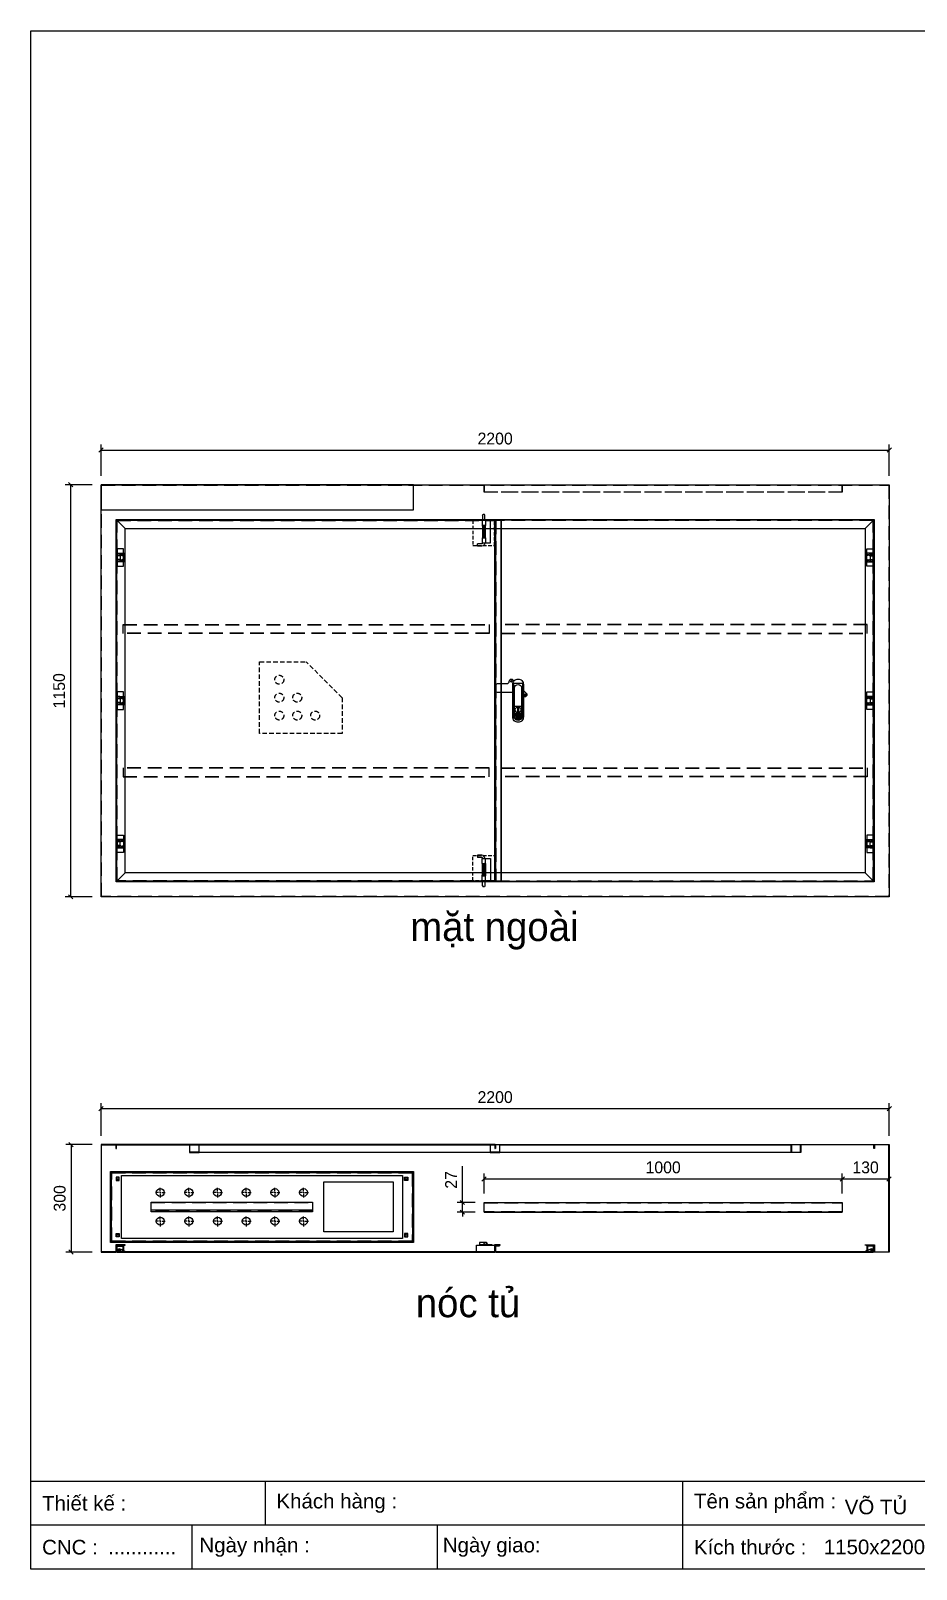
# Model space of a CAD drawing. Header units: millimetres. Extents: x 0 to 6072, y 0 to 4293.
# Drawn here: x 0 to 2472, y 0 to 4293 of the extents above; entities that cross this region are included whole.
import ezdxf

# ---------------------------------------------------------------- set-up
doc = ezdxf.new("R2010")
doc.units = ezdxf.units.MM
for name, pattern in [('ACAD_ISO04W100', [30.5, 24, -3, 0.5, -3]), ('HIDDEN2', [4.7625, 3.175, -1.5875]), ('HIDDENX2', [19.05, 12.7, -6.35])]:
    doc.linetypes.add(name, pattern=pattern)
doc.layers.add('Ghi chu', color=7, linetype='Continuous')
doc.layers.add('Đường tâm', color=1, linetype='ACAD_ISO04W100')
doc.styles.add('Arial', font='arial.ttf')
doc.dimstyles.new('Dim-33', dxfattribs={"dimtxt": 33, "dimasz": 12, "dimexe": 15, "dimexo": 25, "dimgap": 15, "dimtad": 1, "dimdec": 0, "dimtxsty": 'Standard', "dimblk": 'OBLIQUE', "dimcen": 10, "dimclrd": 5, "dimclre": 5, "dimclrt": 3, "dimazin": 3, "dimtfac": 1, "dimtdec": 0, "dimtmove": 0, "dimatfit": 3, "dimldrblk": 'OPEN30', "dimlwd": 9, "dimlwe": 9})

# ---------------------------------------------------------------- blocks, each defined once
blk = doc.blocks.new('KHUNG CHUẨN')
at = {"color": 7}
for p, q in [((19889.2, -28535.2), (16919.2, -28535.2)), ((17239.2, -28535.2), (17239.2, -28595.2)), ((17809.2, -28535.2), (17809.2, -28655.2)), ((18939.2, -28595.2), (16919.2, -28595.2)), ((17139.2, -28595.2), (17139.2, -28655.2)), ((17474.2, -28595.2), (17474.2, -28655.2))]:
    blk.add_line(p, q, dxfattribs=at)
blk.add_lwpolyline([(16919.2, -26555.2), (19889.2, -26555.2), (19889.2, -28655.2), (16919.2, -28655.2)], close=True, dxfattribs=at)
at = {"color": 2, "char_height": 20, "attachment_point": 4, "style": 'Arial'}
for s, insert, width in [('  Thiết kế :', (16919.2, -28565.2), 917.634), ('  Khách hàng :', (17239.2, -28565.2), 917.634), ('  Tên sản phẩm :', (17809.2, -28565.2), 917.634), ('  CNC :', (16919.2, -28625.2), 917.634), ('  Ngày nhận :', (17134, -28625.2), 556.651), ('  Ngày giao:', (17466.3, -28625.2), 556.651), ('  Kích thước :', (17809.2, -28625.2), 917.634)]:
    blk.add_mtext(s, dxfattribs=dict(at, insert=insert, width=width))
at = {"color": 3, "style": 'Arial'}
for tag, p in [('#01', (17055.6, -28580.1)), ('#02', (17431.4, -28580.1)), ('#03', (18030.6, -28580.1)), ('#08', (18751.7, -28580.1)), ('#10', (19064.8, -28580.1)), ('#04', (17024.8, -28634.6)), ('#05', (17308.5, -28633)), ('#06', (17632.7, -28633.7)), ('#07', (18002, -28634.7)), ('#09', (18753.8, -28632.6)), ('#11', (19060.3, -28625.7)), ('#12', (19806.5, -28628.9))]:
    blk.add_attdef(tag, p, '', height=20, dxfattribs=at)
blk = doc.blocks.new('ovan6x9')
at = {"color": 2}
for p, q in [((2, 6), (8, 6)), ((2, 0), (8, 0))]:
    blk.add_line(p, q, dxfattribs=at)
for centre, start, end in [((2, 3), 90, 270), ((8, 3), 270, 90)]:
    blk.add_arc(centre, 3, start, end, dxfattribs=at)
blk = doc.blocks.new('HL036-1-1')
at = {"color": 1}
blk.add_line((9.5, 36.2), (9.5, 12.2), dxfattribs=at)
for points in [[(0, 48.5), (17.5, 48.5), (17.5, 0), (0, 0)], [(-2.5, 12.2), (17.5, 12.2), (17.5, 36.2), (-2.5, 36.2)]]:
    blk.add_lwpolyline(points, close=True, dxfattribs=at)
for centre, radius in [((3.5, 31.8), 2), ((3.5, 16.8), 2), ((12.7, 32.5), 2.5), ((12.7, 16), 2.5)]:
    blk.add_circle(centre, radius, dxfattribs=at)
blk = doc.blocks.new('*D1')
at = {"color": 5, "lineweight": 9, "ltscale": 3, "transparency": 16777216}
for p, q in [((196.2, 3051.4), (196.2, 3138.3)), ((2396.2, 3051.4), (2396.2, 3138.3)), ((196.2, 3123.3), (2396.2, 3123.3))]:
    blk.add_line(p, q, dxfattribs=at)
at = {"color": 0, "linetype": 'ByBlock', "lineweight": -2}
for p, q in [((202.2, 3129.3), (190.2, 3117.3)), ((2390.2, 3117.3), (2402.2, 3129.3))]:
    blk.add_line(p, q, dxfattribs=at)
at = {"layer": 'Defpoints', "color": 0, "ltscale": 3, "transparency": 16777216}
for p in [(2396.2, 3123.3), (196.2, 3026.4), (2396.2, 3026.4)]:
    blk.add_point(p, dxfattribs=at)
at = {"color": 3, "ltscale": 3, "transparency": 16777216, "insert": (1296.2, 3155.1), "char_height": 33, "attachment_point": 5}
blk.add_mtext('2200', dxfattribs=at)
blk = doc.blocks.new('_Oblique')
at = {"color": 0, "linetype": 'ByBlock', "lineweight": -2}
blk.add_line((-0.5, -0.5), (0.5, 0.5), dxfattribs=at)
blk = doc.blocks.new('_Open30')
at = {"color": 0, "linetype": 'ByBlock', "lineweight": -2}
for p, q in [((-1, 0.27), (0, 0)), ((0, 0), (-1, -0.27)), ((0, 0), (-1, 0))]:
    blk.add_line(p, q, dxfattribs=at)
blk = doc.blocks.new('*D2')
at = {"color": 5, "lineweight": 9, "ltscale": 3, "transparency": 16777216}
for p, q in [((171.2, 3026.4), (96.2, 3026.4)), ((111.2, 3026.4), (111.2, 1876.4)), ((171.2, 1876.4), (96.2, 1876.4))]:
    blk.add_line(p, q, dxfattribs=at)
at = {"color": 0, "linetype": 'ByBlock', "lineweight": -2}
for p, q in [((117.2, 3020.4), (105.2, 3032.4)), ((105.2, 1882.4), (117.2, 1870.4))]:
    blk.add_line(p, q, dxfattribs=at)
at = {"layer": 'Defpoints', "color": 0, "ltscale": 3, "transparency": 16777216}
for p in [(196.2, 3026.4), (111.2, 1876.4), (196.2, 1876.4)]:
    blk.add_point(p, dxfattribs=at)
at = {"color": 3, "ltscale": 3, "transparency": 16777216, "insert": (79.3, 2451.4), "char_height": 33, "attachment_point": 5, "rotation": 90}
blk.add_mtext('1150', dxfattribs=at)
blk = doc.blocks.new('HL036-1-2')
at = {"layer": 'Ghi chu', "color": 1}
for p, q in [((-3, 17.8), (-18.9, 17.8)), ((-18.9, 15.8), (-18.9, 17.8)), ((-12.1, 15.8), (-18.9, 15.8)), ((-16.4, 1), (-16.4, 14)), ((-15.6, 15), (-3.9, 17.7)), ((0, 0), (-15.4, 0)), ((-14.4, 3), (-14.4, 11.9)), ((0, 2), (-13.4, 2)), ((-13.1, 12.8), (-4.3, 9.8)), ((-6.2, 2), (-6.2, 0)), ((-1.2, 2), (-1.2, 0)), ((0, 0), (0, 2))]:
    blk.add_line(p, q, dxfattribs=at)
for radius in [4.1, 2.1]:
    blk.add_circle((-3, 13.7), radius, dxfattribs=at)
for centre, start, end in [((-15.4, 14), 102.9616, 180), ((-15.4, 1), 180, 270), ((-13.4, 11.9), 71.3254, 180), ((-13.4, 3), 180, 270)]:
    blk.add_arc(centre, 1, start, end, dxfattribs=at)
blk = doc.blocks.new('HL035-1-1')
at = {"color": 1}
for p, q in [((-5, 88), (-17, 88)), ((-17, 88), (-17, 82)), ((-5, 82), (-17, 82)), ((-4.5, 79), (18.5, 79)), ((-4.5, 65), (-4.5, 79)), ((-4.5, 65), (4.5, 65)), ((1.3, 65), (-4, 64)), ((4, 64), (-4, 62.5)), ((-4, 64), (-3, 64)), ((4, 62.5), (-4, 61)), ((-4, 62.5), (-3, 62.5)), ((4, 61), (-4, 59.5)), ((-4, 61), (-3, 61)), ((4, 59.5), (-4, 58)), ((-4, 59.5), (-3, 59.5)), ((4, 58), (-4, 56.5)), ((-4, 58), (-3, 58)), ((4, 56.5), (-4, 55)), ((-4, 56.5), (-3, 56.5)), ((4, 55), (-4, 53.5)), ((-4, 55), (-3, 55)), ((4, 53.5), (-4, 52)), ((-4, 53.5), (-3, 53.5)), ((4, 52), (-4, 50.5)), ((-4, 52), (-3, 52)), ((4, 50.5), (-4, 49)), ((-4, 50.5), (-3, 50.5)), ((4, 49), (-4, 47.5)), ((-4, 49), (-3, 49)), ((4, 47.5), (-4, 46)), ((-4, 47.5), (-3, 47.5)), ((4, 46), (-4, 44.5)), ((-4, 46), (-3, 46)), ((4, 44.5), (-4, 43)), ((-4, 44.5), (-3, 44.5)), ((4, 43), (-4, 41.5)), ((-4, 43), (-3, 43)), ((-3, 79), (-3, 80)), ((-3, 79), (-3, 79)), ((3, 79), (3, 80)), ((3, 64), (4, 64)), ((3, 62.5), (4, 62.5)), ((3, 61), (4, 61)), ((3, 59.5), (4, 59.5)), ((3, 58), (4, 58)), ((3, 56.5), (4, 56.5)), ((3, 55), (4, 55)), ((3, 53.5), (4, 53.5)), ((3, 52), (4, 52)), ((3, 50.5), (4, 50.5)), ((3, 49), (4, 49)), ((3, 47.5), (4, 47.5)), ((3, 46), (4, 46)), ((3, 44.5), (4, 44.5)), ((3, 43), (4, 43)), ((4.5, 65), (4.5, 79)), ((4.5, 65), (4.5, 31)), ((18.5, 79), (18.5, 17)), ((-4.5, 17), (-4.5, 31)), ((-4.5, 31), (4.5, 31)), ((18.5, 17), (-4.5, 17)), ((4, 41.5), (-4, 40)), ((-4, 41.5), (-3, 41.5)), ((4, 40), (-4, 38.5)), ((-4, 40), (-3, 40)), ((4, 38.5), (-4, 37)), ((-4, 38.5), (-3, 38.5)), ((4, 37), (-4, 35.5)), ((-4, 37), (-3, 37)), ((4, 35.5), (-4, 34)), ((-4, 35.5), (-3, 35.5)), ((4, 34), (-4, 32.5)), ((-4, 34), (-3, 34)), ((-3, 3), (-2, 0)), ((3, 3), (2, 0)), ((3, 41.5), (4, 41.5)), ((3, 40), (4, 40)), ((3, 38.5), (4, 38.5)), ((3, 37), (4, 37)), ((3, 35.5), (4, 35.5)), ((3, 34), (4, 34)), ((4.5, 17), (4.5, 31))]:
    blk.add_line(p, q, dxfattribs=at)
for points in [[(-3, 32.5), (-3, 65)], [(3, 65), (3, 32.5)], [(-3, 3), (-3, 17)], [(2, 0), (-2, 0)], [(3, 17), (3, 3)]]:
    blk.add_lwpolyline(points, dxfattribs=at)
blk.add_lwpolyline([(-4, 32.5), (4, 32.5), (4, 31), (-4, 31)], close=True, dxfattribs=at)
for radius in [8, 2]:
    blk.add_arc((-5, 80), radius, 0, 90, dxfattribs=at)
blk = doc.blocks.new('AB301-2-1')
at = {"linetype": 'Continuous'}
h = blk.add_hatch(dxfattribs=at)
h.set_pattern_fill('ACAD_ISO09W100', color=1, scale=0.2)
h.set_pattern_definition([(0, (-368.0181, 398.3814), (0, 1), [4.8, -0.6, 1.2, -0.6, 1.2, -0.6])])
h.paths.add_polyline_path([(-4.1, -88.5, 0.118404), (0, -89.5, 0.118404), (4.1, -88.5), (7, -72), (-7, -72)])
at = {"color": 1, "linetype": 'Continuous'}
for p, q in [((-10, -50.5), (10, -50.5)), ((-7, -72), (7, -72)), ((-7, -72), (-4.1, -88.5)), ((7, -72), (4.1, -88.5))]:
    blk.add_line(p, q, dxfattribs=at)
for points in [[(-15, -12.5), (-57.5, -12.5, -0.414214), (-65, -5), (-65, 5, -0.414214), (-57.5, 12.5), (-30.7, 12.5, 0.414214), (-24.7, 18.5), (-24.7, 18.7)], [(-24.7, 18.7, -0.198912), (-23, 23), (-23, 23, -0.414214), (-14.5, 23), (-11.3, 19.8)], [(15, -6.5), (23, -14.5, -0.414214), (23, -23), (23, -23, -0.381561), (15, -23.4, -0.381561)]]:
    blk.add_lwpolyline(points, format="xyb", dxfattribs=at)
for points in [[(0, 25), (0, 25, -0.414214), (15, 10), (15, -80.5, -0.414214), (0, -95.5), (0, -95.5, -0.414214), (-15, -80.5), (-15, 10, -0.414214)], [(0, 10, -0.414214), (10, 0), (10, -80.5, -0.414214), (0, -90.5, -0.414214), (-10, -80.5), (-10, 0, -0.414214)], [(9, -72.5), (9, -80.5, -0.414214), (0, -89.5, -0.414214), (-9, -80.5), (-9, -72.5, -0.414214), (-7, -70.5), (7, -70.5, -0.414214)]]:
    blk.add_lwpolyline(points, format="xyb", close=True, dxfattribs=at)
at = {"color": 2, "linetype": 'Continuous'}
blk.add_lwpolyline([(-12, 13.3), (12, 13.3), (12, -83.7), (-12, -83.7)], close=True, dxfattribs=at)
at = {"color": 1, "linetype": 'Continuous'}
blk.add_lwpolyline([(-1, -55.5), (1, -55.5), (1, -65.5), (-1, -65.5)], close=True, dxfattribs=at)
for centre, radius in [((-18.7, 18.7), 2.5), ((18.7, -18.7), 2.5), ((0, -60.5), 8)]:
    blk.add_circle(centre, radius, dxfattribs=at)
blk = doc.blocks.new('HL035-1-3')
at = {"color": 1}
for p, q in [((0, 3), (-17, 3)), ((-17, -3), (-17, 3)), ((0, 4.5), (18.5, 4.5)), ((18.5, 3), (0.2, 3)), ((4.4, 1), (2.9, 0.7)), ((18.5, 3), (18.5, 4.5)), ((0, -3), (-17, -3))]:
    blk.add_line(p, q, dxfattribs=at)
for radius, start, end in [(4.5, 90, 138.1897), (4.5, 221.8103, 13.4301), (3, 87.0927, 90), (3, 270, 90), (3, 270, 13.4301)]:
    blk.add_arc((0, 0), radius, start, end, dxfattribs=at)
blk = doc.blocks.new('*D5')
at = {"color": 0, "linetype": 'ByBlock', "lineweight": -2}
for p, q in [((202.2, 1291.4), (190.2, 1279.4)), ((2390.2, 1279.4), (2402.2, 1291.4))]:
    blk.add_line(p, q, dxfattribs=at)
at = {"color": 5, "lineweight": 9, "ltscale": 3, "transparency": 16777216}
for p, q in [((196.2, 1209.9), (196.2, 1300.4)), ((2396.2, 1209.9), (2396.2, 1300.4)), ((196.2, 1285.4), (2396.2, 1285.4))]:
    blk.add_line(p, q, dxfattribs=at)
at = {"layer": 'Defpoints', "color": 0, "ltscale": 3, "transparency": 16777216}
for p in [(2396.2, 1285.4), (196.2, 1184.9), (2396.2, 1184.9)]:
    blk.add_point(p, dxfattribs=at)
at = {"color": 3, "ltscale": 3, "transparency": 16777216, "insert": (1296.2, 1317.3), "char_height": 33, "attachment_point": 5}
blk.add_mtext('2200', dxfattribs=at)
blk = doc.blocks.new('*D6')
at = {"color": 5, "lineweight": 9, "ltscale": 3, "transparency": 16777216}
for p, q in [((171.2, 1184.9), (97.7, 1184.9)), ((112.7, 1184.9), (112.7, 884.9)), ((171.2, 884.9), (97.7, 884.9))]:
    blk.add_line(p, q, dxfattribs=at)
at = {"color": 0, "linetype": 'ByBlock', "lineweight": -2}
for p, q in [((118.7, 1178.9), (106.7, 1190.9)), ((106.7, 890.9), (118.7, 878.9))]:
    blk.add_line(p, q, dxfattribs=at)
at = {"layer": 'Defpoints', "color": 0, "ltscale": 3, "transparency": 16777216}
for p in [(196.2, 1184.9), (112.7, 884.9), (196.2, 884.9)]:
    blk.add_point(p, dxfattribs=at)
at = {"color": 3, "ltscale": 3, "transparency": 16777216, "insert": (80.9, 1034.9), "char_height": 33, "attachment_point": 5, "rotation": 90}
blk.add_mtext('300', dxfattribs=at)
blk = doc.blocks.new('*D7')
at = {"color": 0, "linetype": 'ByBlock', "lineweight": -2}
for p, q in [((2271.2, 1095.4), (2259.2, 1083.4)), ((2389.2, 1083.4), (2401.2, 1095.4))]:
    blk.add_line(p, q, dxfattribs=at)
at = {"color": 5, "lineweight": 9, "ltscale": 3, "transparency": 16777216}
for p, q in [((2265.2, 1048.4), (2265.2, 1104.4)), ((2265.2, 1089.4), (2395.2, 1089.4)), ((2395.2, 1059.9), (2395.2, 1104.4))]:
    blk.add_line(p, q, dxfattribs=at)
at = {"layer": 'Defpoints', "color": 0, "ltscale": 3, "transparency": 16777216}
for p in [(2395.2, 1089.4), (2395.2, 1034.9), (2265.2, 1023.4)]:
    blk.add_point(p, dxfattribs=at)
at = {"color": 3, "ltscale": 3, "transparency": 16777216, "insert": (2330.2, 1121.2), "char_height": 33, "attachment_point": 5}
blk.add_mtext('130', dxfattribs=at)
blk = doc.blocks.new('*D8')
at = {"color": 0, "linetype": 'ByBlock', "lineweight": -2}
for p, q in [((1271.2, 1095.4), (1259.2, 1083.4)), ((2259.2, 1083.4), (2271.2, 1095.4))]:
    blk.add_line(p, q, dxfattribs=at)
at = {"color": 5, "lineweight": 9, "ltscale": 3, "transparency": 16777216}
for p, q in [((1265.2, 1048.4), (1265.2, 1104.4)), ((1265.2, 1089.4), (2265.2, 1089.4)), ((2265.2, 1048.4), (2265.2, 1104.4))]:
    blk.add_line(p, q, dxfattribs=at)
at = {"layer": 'Defpoints', "color": 0, "ltscale": 3, "transparency": 16777216}
for p in [(2265.2, 1089.4), (1265.2, 1023.4), (2265.2, 1023.4)]:
    blk.add_point(p, dxfattribs=at)
at = {"color": 3, "ltscale": 3, "transparency": 16777216, "insert": (1765.2, 1121.2), "char_height": 33, "attachment_point": 5}
blk.add_mtext('1000', dxfattribs=at)
blk = doc.blocks.new('*D9')
at = {"color": 5, "lineweight": 9, "ltscale": 3, "transparency": 16777216}
for p, q in [((1204.8, 1023.4), (1204.8, 1125.2)), ((1240.2, 1023.4), (1189.8, 1023.4)), ((1240.2, 996.4), (1189.8, 996.4)), ((1204.8, 996.4), (1204.8, 1023.4)), ((1204.8, 996.4), (1204.8, 984.4))]:
    blk.add_line(p, q, dxfattribs=at)
at = {"color": 0, "linetype": 'ByBlock', "lineweight": -2}
for p, q in [((1198.8, 1029.4), (1210.8, 1017.4)), ((1210.8, 990.4), (1198.8, 1002.4))]:
    blk.add_line(p, q, dxfattribs=at)
at = {"layer": 'Defpoints', "color": 0, "ltscale": 3, "transparency": 16777216}
for p in [(1204.8, 1023.4), (1265.2, 1023.4), (1265.2, 996.4)]:
    blk.add_point(p, dxfattribs=at)
at = {"color": 3, "ltscale": 3, "transparency": 16777216, "insert": (1173.2, 1086.3), "char_height": 33, "attachment_point": 5, "rotation": 90}
blk.add_mtext('27', dxfattribs=at)
blk = doc.blocks.new('ga tai lieu')
at = {"color": 7, "linetype": 'HIDDENX2'}
for p, q in [((0, 0), (0, 200)), ((0, 200), (130, 200)), ((230, 100), (130, 200)), ((230, 100), (230, 0)), ((230, 0), (0, 0))]:
    blk.add_line(p, q, dxfattribs=at)
for centre in [(55, 150), (55, 100), (105, 100), (55, 50), (105, 50), (155, 50)]:
    blk.add_circle(centre, 12.5, dxfattribs=at)

msp = doc.modelspace()

# ---------------------------------------------------------------- linework, layer by layer
at = {"ltscale": 3}
for p, q in [((238.2, 2929.4), (263.2, 2904.4)), ((1295.2, 1920.4), (1295.2, 2927.4)), ((2329.2, 2904.4), (2354.2, 2929.4)), ((263.2, 1943.4), (238.2, 1918.4)), ((2329.2, 1943.4), (2354.2, 1918.4)), ((238.2, 1173.9), (238.2, 1184.9)), ((2354.2, 1173.9), (2354.2, 1184.9))]:
    msp.add_line(p, q, dxfattribs=at)
at = {"color": 6, "ltscale": 3}
msp.add_line((1313.2, 1920.4), (1313.2, 2927.4), dxfattribs=at)
at = {"color": 1, "ltscale": 3}
for p, q in [((336.4, 1024.8), (786.4, 1024.8)), ((336.4, 1024.8), (786.4, 1024.8)), ((336.4, 1002.8), (786.4, 1002.8)), ((336.4, 1002.8), (786.4, 1002.8)), ((1265.2, 1023.4), (2265.2, 1023.4)), ((1265.2, 1023.4), (2265.2, 1023.4)), ((1265.2, 996.4), (2265.2, 996.4)), ((1265.2, 996.4), (2265.2, 996.4))]:
    msp.add_line(p, q, dxfattribs=at)
at = {"ltscale": 3}
for points in [[(196.2, 3026.4), (2396.2, 3026.4), (2396.2, 1876.4), (196.2, 1876.4)], [(1068.2, 3026.4), (196.2, 3026.4), (196.2, 2956.1), (1068.2, 2956.1)], [(238.2, 2929.4), (2354.2, 2929.4), (2354.2, 1918.4), (238.2, 1918.4)], [(263.2, 2904.4), (2329.2, 2904.4), (2329.2, 1943.4), (263.2, 1943.4)], [(222.2, 1109.9), (1068.2, 1109.9), (1068.2, 911.9), (222.2, 911.9)], [(223.2, 1108.9), (1067.2, 1108.9), (1067.2, 912.9), (223.2, 912.9)], [(253.2, 1098.9), (1037.2, 1098.9), (1037.2, 922.9), (253.2, 922.9)], [(1244.2, 904.1), (1294.2, 904.1), (1294.2, 886.1), (1244.2, 886.1)]]:
    msp.add_lwpolyline(points, close=True, dxfattribs=at)
at = {"linetype": 'HIDDENX2', "ltscale": 3}
msp.add_lwpolyline([(197.2, 3025.4), (2395.2, 3025.4), (2395.2, 1877.4), (197.2, 1877.4)], close=True, dxfattribs=at)
at = {"color": 1, "linetype": 'HIDDENX2', "ltscale": 3}
for points in [[(1265.2, 3025.4), (1265.2, 3025.4), (1265.2, 3006.4), (2265.2, 3006.4), (2265.2, 3025.4), (2265.2, 3025.4), (2265.2, 3025.4), (2265.2, 3025.4), (2265.2, 3005.4), (1265.2, 3005.4), (1265.2, 3025.4), (1265.2, 3025.4)], [(258.2, 2636.4), (1279.2, 2636.4), (1279.2, 2611.4), (258.2, 2611.4)], [(258.2, 2635.4), (1279.2, 2635.4), (1279.2, 2612.4), (258.2, 2612.4)], [(2334.2, 2636.4), (1313.2, 2636.4), (1313.2, 2611.4), (2334.2, 2611.4)], [(2334.2, 2635.4), (1313.2, 2635.4), (1313.2, 2612.4), (2334.2, 2612.4)], [(258.2, 2211.4), (1279.2, 2211.4), (1279.2, 2236.4), (258.2, 2236.4)], [(258.2, 2212.4), (1279.2, 2212.4), (1279.2, 2235.4), (258.2, 2235.4)], [(2334.2, 2211.4), (1313.2, 2211.4), (1313.2, 2236.4), (2334.2, 2236.4)], [(2334.2, 2212.4), (1313.2, 2212.4), (1313.2, 2235.4), (2334.2, 2235.4)], [(336.4, 1023.8), (786.4, 1023.8), (786.4, 998.8), (336.4, 998.8)], [(1265.2, 1022.4), (2265.2, 1022.4), (2265.2, 997.4), (1265.2, 997.4)]]:
    msp.add_lwpolyline(points, close=True, dxfattribs=at)
at = {"color": 6, "ltscale": 3}
for points in [[(240.2, 2927.4), (1295.2, 2927.4), (1295.2, 1920.4), (240.2, 1920.4)], [(1295.2, 2927.4), (1313.2, 2927.4), (1313.2, 1920.4), (1295.2, 1920.4)], [(2352.2, 2927.4), (1297.2, 2927.4), (1297.2, 1920.4), (2352.2, 1920.4)], [(225.2, 1106.9), (1065.2, 1106.9), (1065.2, 914.9), (225.2, 914.9)]]:
    msp.add_lwpolyline(points, close=True, dxfattribs=at)
at = {"color": 6, "linetype": 'HIDDENX2', "ltscale": 3}
for points in [[(241.2, 2926.4), (1294.2, 2926.4), (1294.2, 1921.4), (241.2, 1921.4)], [(2351.2, 2926.4), (1298.2, 2926.4), (1298.2, 1921.4), (2351.2, 1921.4)], [(226.2, 1105.9), (1064.2, 1105.9), (1064.2, 915.9), (226.2, 915.9)]]:
    msp.add_lwpolyline(points, close=True, dxfattribs=at)
at = {"linetype": 'HIDDEN2', "ltscale": 3}
for points in [[(1234.2, 2856.4), (1294.2, 2856.4), (1294.2, 2926.4), (1234.2, 2926.4)], [(1234.2, 1991.4), (1294.2, 1991.4), (1294.2, 1921.4), (1234.2, 1921.4)]]:
    msp.add_lwpolyline(points, close=True, dxfattribs=at)
at = {"color": 7}
for points in [[(238.2, 1184.9), (196.2, 1184.9), (196.2, 884.9), (238.2, 884.9), (238.2, 903.9), (263.2, 903.9), (263.2, 904.9), (237.2, 904.9), (237.2, 885.9), (197.2, 885.9), (197.2, 1183.9), (237.2, 1183.9), (237.2, 1173.9), (238.2, 1173.9)], [(238.2, 1173.9), (239.2, 1173.9), (239.2, 1183.9), (1295.2, 1183.9), (1295.2, 1173.9), (1296.2, 1173.9), (1296.2, 1184.9), (238.2, 1184.9), (238.2, 1173.9)], [(2354.2, 1173.9), (2353.2, 1173.9), (2353.2, 1183.9), (1297.2, 1183.9), (1297.2, 1173.9), (1296.2, 1173.9), (1296.2, 1184.9), (2354.2, 1184.9), (2354.2, 1173.9)], [(2354.2, 1184.9), (2396.2, 1184.9), (2396.2, 884.9), (2354.2, 884.9), (2354.2, 903.9), (2329.2, 903.9), (2329.2, 904.9), (2355.2, 904.9), (2355.2, 885.9), (2395.2, 885.9), (2395.2, 1183.9), (2355.2, 1183.9), (2355.2, 1173.9), (2354.2, 1173.9)]]:
    msp.add_lwpolyline(points, dxfattribs=at)
at = {"color": 1, "ltscale": 3}
for points in [[(469.7, 1183.9), (468.7, 1183.9), (468.7, 1163.9), (443.7, 1163.9), (443.7, 1183.9), (442.7, 1183.9), (442.7, 1182.9), (442.7, 1182.9), (442.7, 1162.9), (469.7, 1162.9), (469.7, 1182.9), (469.7, 1182.9)], [(469.7, 1183.9), (468.7, 1183.9), (468.7, 1163.9), (443.7, 1163.9), (443.7, 1183.9), (442.7, 1183.9), (442.7, 1182.9), (442.7, 1182.9), (442.7, 1162.9), (469.7, 1162.9), (469.7, 1182.9), (469.7, 1182.9)], [(469.7, 1183.4), (1282.7, 1183.9), (1282.7, 1162.9), (469.7, 1162.9)], [(1309.7, 1183.9), (1308.7, 1183.9), (1308.7, 1163.9), (1283.7, 1163.9), (1283.7, 1183.9), (1282.7, 1183.9), (1282.7, 1182.9), (1282.7, 1182.9), (1282.7, 1162.9), (1309.7, 1162.9), (1309.7, 1182.9), (1309.7, 1182.9)], [(1309.7, 1183.9), (1308.7, 1183.9), (1308.7, 1163.9), (1283.7, 1163.9), (1283.7, 1183.9), (1282.7, 1183.9), (1282.7, 1182.9), (1282.7, 1182.9), (1282.7, 1162.9), (1309.7, 1162.9), (1309.7, 1182.9), (1309.7, 1182.9)], [(1309.7, 1183.9), (2122.7, 1183.9), (2122.7, 1162.9), (1309.7, 1162.9)], [(2122.7, 1183.9), (2123.7, 1183.9), (2123.7, 1163.9), (2148.7, 1163.9), (2148.7, 1183.9), (2149.7, 1183.9), (2149.7, 1182.9), (2149.7, 1182.9), (2149.7, 1162.9), (2122.7, 1162.9), (2122.7, 1182.9), (2122.7, 1182.9)], [(2122.7, 1183.9), (2123.7, 1183.9), (2123.7, 1163.9), (2148.7, 1163.9), (2148.7, 1183.9), (2149.7, 1183.9), (2149.7, 1182.9), (2149.7, 1182.9), (2149.7, 1162.9), (2122.7, 1162.9), (2122.7, 1182.9), (2122.7, 1182.9)], [(336.4, 1024.8), (786.4, 1024.8), (786.4, 997.8), (336.4, 997.8)], [(1265.2, 1023.4), (2265.2, 1023.4), (2265.2, 996.4), (1265.2, 996.4)]]:
    msp.add_lwpolyline(points, close=True, dxfattribs=at)
at = {"color": 2, "ltscale": 3}
for points in [[(247.2, 1093.9), (238.2, 1093.9), (238.2, 1084.9), (247.2, 1084.9)], [(818.2, 1081.4), (1011.2, 1081.4), (1011.2, 941.4), (818.2, 941.4)], [(1043.2, 1093.9), (1052.2, 1093.9), (1052.2, 1084.9), (1043.2, 1084.9)], [(247.2, 927.9), (238.2, 927.9), (238.2, 936.9), (247.2, 936.9)], [(1043.2, 927.9), (1052.2, 927.9), (1052.2, 936.9), (1043.2, 936.9)]]:
    msp.add_lwpolyline(points, close=True, dxfattribs=at)
at = {"color": 6}
for points in [[(1310.2, 905.1), (1294.2, 905.1), (1294.2, 886.1), (241.2, 886.1), (241.2, 902.1), (253.2, 902.1), (253.2, 903.1), (240.2, 903.1), (240.2, 885.1), (1295.2, 885.1), (1295.2, 904.1), (1310.2, 904.1)], [(2341.2, 902.1), (2351.2, 902.1), (2351.2, 886.1), (1298.2, 886.1), (1298.2, 902.1), (1308.2, 902.1), (1308.2, 903.1), (1297.2, 903.1), (1297.2, 885.1), (2352.2, 885.1), (2352.2, 903.1), (2341.2, 903.1)]]:
    msp.add_lwpolyline(points, close=True, dxfattribs=at)
at = {"ltscale": 3}
for centre in [(242.9, 1089.2), (1047.9, 1089.2), (242.9, 932.2), (1047.9, 932.2)]:
    msp.add_circle(centre, 3, dxfattribs=at)
at = {"color": 7, "linetype": 'Continuous', "lineweight": 15}
for centre in [(361.4, 1051.3), (441.4, 1051.3), (521.4, 1051.3), (601.4, 1051.3), (681.4, 1051.3), (761.4, 1051.3), (361.4, 971.3), (441.4, 971.3), (521.4, 971.3), (601.4, 971.3), (681.4, 971.3), (761.4, 971.3)]:
    msp.add_circle(centre, 11, dxfattribs=at)
at = {"color": 2}
msp.add_circle((1269.2, 908.6), 4, dxfattribs=at)
at = {"layer": 'Đường tâm', "lineweight": 0}
for p, q in [((356.4, 1051.3), (347.9, 1051.3)), ((361.4, 1051.3), (358.9, 1051.3)), ((361.4, 1056.3), (361.4, 1064.8)), ((361.4, 1051.3), (361.4, 1053.8)), ((361.4, 1051.3), (361.4, 1048.8)), ((361.4, 1051.3), (363.9, 1051.3)), ((361.4, 1046.3), (361.4, 1037.8)), ((366.4, 1051.3), (374.9, 1051.3)), ((436.4, 1051.3), (427.9, 1051.3)), ((441.4, 1051.3), (438.9, 1051.3)), ((441.4, 1056.3), (441.4, 1064.8)), ((441.4, 1051.3), (441.4, 1053.8)), ((441.4, 1051.3), (441.4, 1048.8)), ((441.4, 1051.3), (443.9, 1051.3)), ((441.4, 1046.3), (441.4, 1037.8)), ((446.4, 1051.3), (454.9, 1051.3)), ((516.4, 1051.3), (507.9, 1051.3)), ((521.4, 1051.3), (518.9, 1051.3)), ((521.4, 1056.3), (521.4, 1064.8)), ((521.4, 1051.3), (521.4, 1053.8)), ((521.4, 1051.3), (521.4, 1048.8)), ((521.4, 1051.3), (523.9, 1051.3)), ((521.4, 1046.3), (521.4, 1037.8)), ((526.4, 1051.3), (534.9, 1051.3)), ((596.4, 1051.3), (587.9, 1051.3)), ((601.4, 1051.3), (598.9, 1051.3)), ((601.4, 1056.3), (601.4, 1064.8)), ((601.4, 1051.3), (601.4, 1053.8)), ((601.4, 1051.3), (601.4, 1048.8)), ((601.4, 1051.3), (603.9, 1051.3)), ((601.4, 1046.3), (601.4, 1037.8)), ((606.4, 1051.3), (614.9, 1051.3)), ((676.4, 1051.3), (667.9, 1051.3)), ((681.4, 1051.3), (678.9, 1051.3)), ((681.4, 1056.3), (681.4, 1064.8)), ((681.4, 1051.3), (681.4, 1053.8)), ((681.4, 1051.3), (681.4, 1048.8)), ((681.4, 1051.3), (683.9, 1051.3)), ((681.4, 1046.3), (681.4, 1037.8)), ((686.4, 1051.3), (694.9, 1051.3)), ((756.4, 1051.3), (747.9, 1051.3)), ((761.4, 1051.3), (758.9, 1051.3)), ((761.4, 1056.3), (761.4, 1064.8)), ((761.4, 1051.3), (761.4, 1053.8)), ((761.4, 1051.3), (761.4, 1048.8)), ((761.4, 1051.3), (763.9, 1051.3)), ((761.4, 1046.3), (761.4, 1037.8)), ((766.4, 1051.3), (774.9, 1051.3)), ((356.4, 971.3), (347.9, 971.3)), ((361.4, 971.3), (358.9, 971.3)), ((361.4, 976.3), (361.4, 984.8)), ((361.4, 971.3), (361.4, 973.8)), ((361.4, 971.3), (361.4, 968.8)), ((361.4, 971.3), (363.9, 971.3)), ((361.4, 966.3), (361.4, 956.8)), ((366.4, 971.3), (374.9, 971.3)), ((436.4, 971.3), (427.9, 971.3)), ((441.4, 971.3), (438.9, 971.3)), ((441.4, 976.3), (441.4, 984.8)), ((441.4, 971.3), (441.4, 973.8)), ((441.4, 971.3), (441.4, 968.8)), ((441.4, 971.3), (443.9, 971.3)), ((441.4, 966.3), (441.4, 956.8)), ((446.4, 971.3), (454.9, 971.3)), ((516.4, 971.3), (507.9, 971.3)), ((521.4, 971.3), (518.9, 971.3)), ((521.4, 976.3), (521.4, 984.8)), ((521.4, 971.3), (521.4, 973.8)), ((521.4, 971.3), (521.4, 968.8)), ((521.4, 971.3), (523.9, 971.3)), ((521.4, 966.3), (521.4, 956.8)), ((526.4, 971.3), (534.9, 971.3)), ((596.4, 971.3), (587.9, 971.3)), ((601.4, 971.3), (598.9, 971.3)), ((601.4, 976.3), (601.4, 984.8)), ((601.4, 971.3), (601.4, 973.8)), ((601.4, 971.3), (601.4, 968.8)), ((601.4, 971.3), (603.9, 971.3)), ((601.4, 966.3), (601.4, 956.8)), ((606.4, 971.3), (614.9, 971.3)), ((676.4, 971.3), (667.9, 971.3)), ((681.4, 971.3), (678.9, 971.3)), ((681.4, 976.3), (681.4, 984.8)), ((681.4, 971.3), (681.4, 973.8)), ((681.4, 971.3), (681.4, 968.8)), ((681.4, 971.3), (683.9, 971.3)), ((681.4, 966.3), (681.4, 956.8)), ((686.4, 971.3), (694.9, 971.3)), ((756.4, 971.3), (747.9, 971.3)), ((761.4, 971.3), (758.9, 971.3)), ((761.4, 976.3), (761.4, 984.8)), ((761.4, 971.3), (761.4, 973.8)), ((761.4, 971.3), (761.4, 968.8)), ((761.4, 971.3), (763.9, 971.3)), ((761.4, 966.3), (761.4, 956.8)), ((766.4, 971.3), (774.9, 971.3))]:
    msp.add_line(p, q, dxfattribs=at)

# ---------------------------------------------------------------- block references
at = {"color": 3}
ref = msp.add_blockref('KHUNG CHUẨN', (-34590, 58583.1), dxfattribs=dict(at, xscale=2.044415999984266, yscale=2.044415999984266, zscale=2.044415999984266))
ref.add_attrib('#03', 'VÕ TỦ ', (2272, 153.4), dxfattribs={"color": 3, "height": 40.89, "style": 'Arial'})
ref.add_attrib('#07', '1150x2200x300', (2213.6, 41.8), dxfattribs={"color": 3, "height": 40.888, "style": 'Arial'})
ref.add_attrib('#04', '............', (215.7, 42), dxfattribs={"color": 3, "height": 40.888, "style": 'Arial'})
at = {"color": 7, "xscale": -1, "rotation": 180}
for name, p in [('HL035-1-1', (1264.4, 2943.4)), ('HL036-1-1', (2333.7, 2048.9)), ('ovan6x9', (2341.4, 2035.9)), ('ovan6x9', (2341.4, 2019.4)), ('HL035-1-3', (1269.2, 908.6)), ('HL036-1-2', (2350.1, 903.9))]:
    msp.add_blockref(name, p, dxfattribs=at)
at = {"color": 7, "xscale": -1}
for name, p in [('ovan6x9', (251, 2828.4)), ('HL036-1-1', (258.7, 2798.9)), ('ovan6x9', (251, 2811.9)), ('HL036-1-1', (258.7, 2399.6)), ('ovan6x9', (251, 2429.1)), ('ovan6x9', (251, 2412.6))]:
    msp.add_blockref(name, p, dxfattribs=at)
at = {"color": 7}
for name, p in [('HL036-1-1', (2333.7, 2798.9)), ('ovan6x9', (2341.4, 2828.4)), ('ovan6x9', (2341.4, 2811.9)), ('ga tai lieu', (638.8, 2332.2)), ('AB301-2-1', (1360.2, 2459.1)), ('HL036-1-1', (2333.7, 2399.6)), ('ovan6x9', (2341.4, 2429.1)), ('ovan6x9', (2341.4, 2412.6)), ('HL035-1-1', (1264.4, 1904.4))]:
    msp.add_blockref(name, p, dxfattribs=at)
at = {"color": 7, "rotation": 180}
for name, p in [('ovan6x9', (251, 2035.9)), ('ovan6x9', (251, 2019.4)), ('HL036-1-1', (258.7, 2048.9)), ('HL036-1-2', (242.3, 903.9))]:
    msp.add_blockref(name, p, dxfattribs=at)

# ---------------------------------------------------------------- texts
at = {"color": 2, "char_height": 80, "width": 775, "attachment_point": 5}
for s, insert in [('mặt ngoài', (1294.1, 1781.1)), ('nóc tủ', (1220.5, 742.7))]:
    msp.add_mtext(s, dxfattribs=dict(at, insert=insert))

# ---------------------------------------------------------------- dimensions: what is measured, and where the dimension line sits
at = {"ltscale": 3}
for base, p1, p2, picture, middle in [((2396.2, 3123.3), (196.2, 3026.4), (2396.2, 3026.4), '*D1', (1296.2, 3155.1)), ((2396.2, 1285.4), (196.2, 1184.9), (2396.2, 1184.9), '*D5', (1296.2, 1317.3)), ((2265.2, 1089.4), (1265.2, 1023.4), (2265.2, 1023.4), '*D8', (1765.2, 1121.2)), ((2395.2, 1089.4), (2265.2, 1023.4), (2395.2, 1034.9), '*D7', (2330.2, 1121.2))]:
    dim = msp.add_linear_dim(base=base, p1=p1, p2=p2, dimstyle='Dim-33', dxfattribs=at)
    dim.commit()
    dim.dimension.update_dxf_attribs({"geometry": picture, "text_midpoint": middle})
for base, p1, p2, picture, middle in [((111.2, 1876.4), (196.2, 3026.4), (196.2, 1876.4), '*D2', (79.3, 2451.4)), ((112.7, 884.9), (196.2, 1184.9), (196.2, 884.9), '*D6', (80.9, 1034.9)), ((1204.8, 1023.4), (1265.2, 996.4), (1265.2, 1023.4), '*D9', (1173.2, 1086.3))]:
    dim = msp.add_linear_dim(base=base, p1=p1, p2=p2, angle=90, dimstyle='Dim-33', dxfattribs=at)
    dim.commit()
    dim.dimension.update_dxf_attribs({"geometry": picture, "text_midpoint": middle})

doc.saveas('drawing.dxf')
